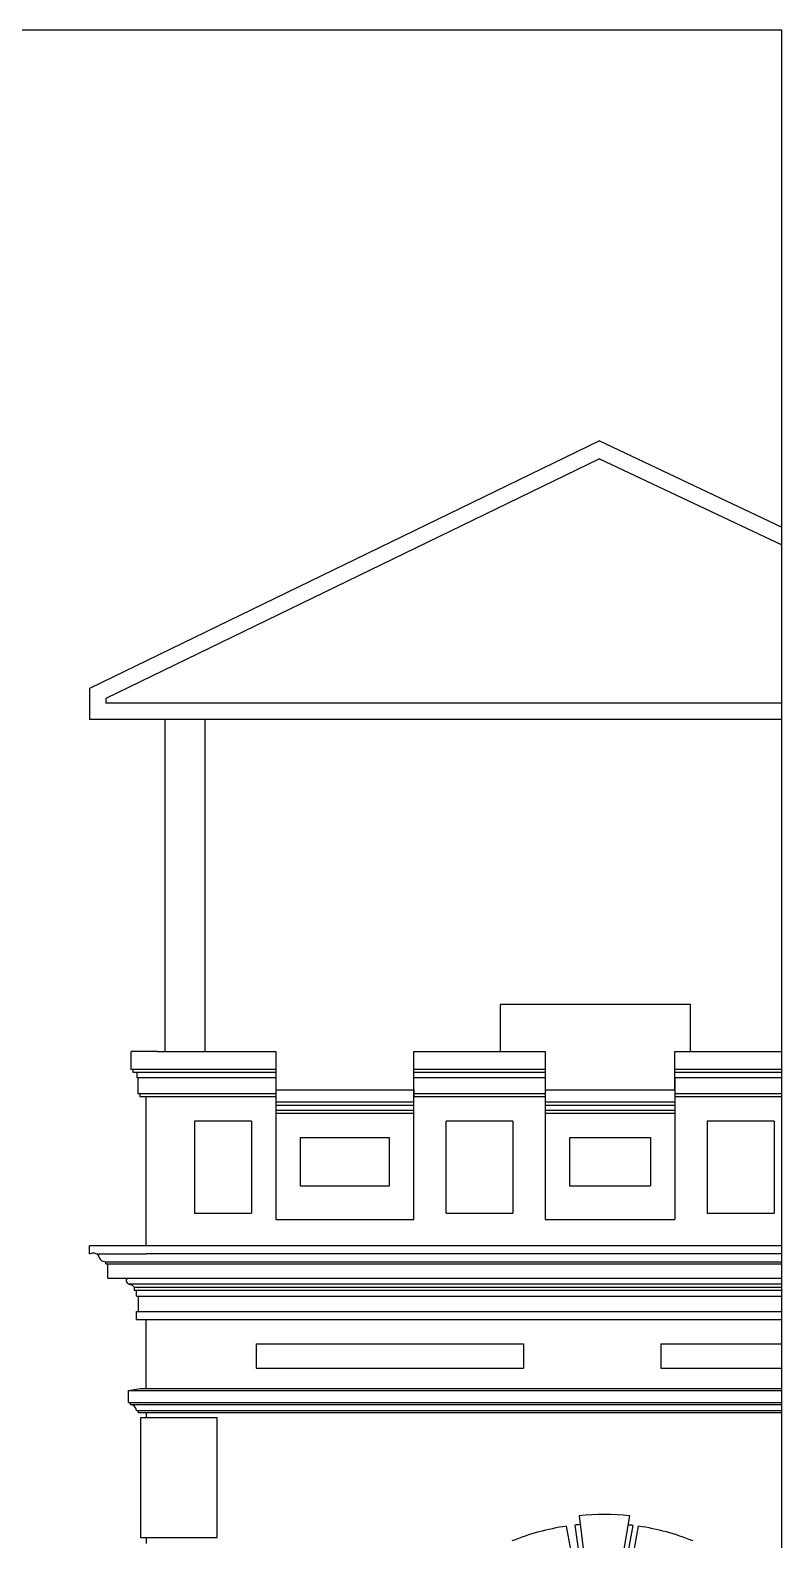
# Model space of a CAD drawing. Extents: x -43 to 90, y 6 to 81.
# Drawn here: x -12.36 to -8.64, y 73.7 to 81.16 of the extents above; entities that cross this region are included whole.
import ezdxf

# ---------------------------------------------------------------- set-up
doc = ezdxf.new("R2010")
doc.units = 0
doc.header["$LTSCALE"] = 0.1
doc.header["$MEASUREMENT"] = 0
doc.layers.add('imagem', color=7, linetype='CONTINUOUS')
doc.layers.add('visto', color=9, linetype='CONTINUOUS')

msp = doc.modelspace()

# ---------------------------------------------------------------- linework, layer by layer
at = {"layer": 'imagem', "linetype": 'ByBlock'}
msp.add_lwpolyline([(-30.5272, 81.1636), (-30.5272, 59.1814), (-8.6408, 59.1814), (-8.6408, 81.1636)], close=True, dxfattribs=at)
at = {"layer": 'visto'}
for p, q in [((-9.5412, 79.1342), (-12.0616, 77.9112)), ((-9.5412, 79.1342), (-8.6408, 78.7089)), ((-9.5411, 79.0453), (-11.9816, 77.8611)), ((-9.5411, 79.0453), (-8.6408, 78.6203)), ((-12.0616, 77.9112), (-12.0616, 77.758)), ((-11.9816, 77.8611), (-11.9816, 77.838)), ((-8.6408, 77.838), (-11.9816, 77.838)), ((-8.6408, 77.758), (-12.0616, 77.758)), ((-11.6902, 77.758), (-11.6902, 76.118)), ((-11.4903, 76.118), (-11.4903, 77.758)), ((-9.0923, 76.3494), (-10.033, 76.3494)), ((-10.033, 76.3494), (-10.033, 76.118)), ((-9.0923, 76.118), (-9.0923, 76.3494)), ((-11.8561, 76.028), (-11.8561, 76.118)), ((-11.7283, 76.118), (-11.8561, 76.118)), ((-11.7283, 76.118), (-11.1406, 76.118)), ((-11.1406, 76.118), (-11.1406, 75.288)), ((-10.4602, 75.288), (-10.4602, 76.118)), ((-10.4602, 76.118), (-9.8098, 76.118)), ((-9.8098, 76.118), (-9.8098, 75.288)), ((-9.1694, 75.928), (-9.1694, 76.118)), ((-9.1694, 76.118), (-8.6408, 76.118)), ((-11.1406, 76.028), (-11.8561, 76.028)), ((-11.8461, 76.013), (-11.8461, 76.028)), ((-11.1406, 76.013), (-11.8461, 76.013)), ((-11.8261, 75.988), (-11.8261, 76.013)), ((-9.8098, 76.028), (-10.4602, 76.028)), ((-9.8098, 76.013), (-10.4602, 76.013)), ((-8.6408, 76.028), (-9.1694, 76.028)), ((-8.6408, 76.013), (-9.1694, 76.013)), ((-11.1406, 75.988), (-11.8261, 75.988)), ((-11.8211, 75.908), (-11.8211, 75.988)), ((-9.8098, 75.988), (-10.4602, 75.988)), ((-8.6408, 75.988), (-9.1694, 75.988)), ((-9.1694, 75.988), (-9.1694, 75.288)), ((-11.1406, 75.908), (-11.8211, 75.908)), ((-11.8111, 75.893), (-11.8111, 75.908)), ((-11.1406, 75.893), (-11.8111, 75.893)), ((-11.1406, 75.928), (-10.4602, 75.928)), ((-11.1406, 75.928), (-11.1406, 75.893)), ((-11.1406, 75.868), (-10.4602, 75.868)), ((-10.4602, 75.928), (-10.4602, 75.893)), ((-9.8098, 75.908), (-10.4602, 75.908)), ((-9.8098, 75.893), (-10.4602, 75.893)), ((-9.8098, 75.928), (-9.1694, 75.928)), ((-9.8098, 75.868), (-9.1694, 75.868)), ((-8.6408, 75.908), (-9.1694, 75.908)), ((-8.6408, 75.893), (-9.1694, 75.893)), ((-11.1406, 75.853), (-10.4602, 75.853)), ((-11.1406, 75.828), (-10.4602, 75.828)), ((-11.1406, 75.813), (-10.4602, 75.813)), ((-9.8098, 75.853), (-9.1694, 75.853)), ((-9.8098, 75.828), (-9.1694, 75.828)), ((-9.8098, 75.813), (-9.1694, 75.813)), ((-11.2619, 75.773), (-11.5441, 75.773)), ((-11.5441, 75.773), (-11.5441, 75.3179)), ((-11.2619, 75.773), (-11.2619, 75.3179)), ((-10.3002, 75.3179), (-10.3002, 75.773)), ((-9.9698, 75.773), (-10.3002, 75.773)), ((-9.9698, 75.773), (-9.9698, 75.3179)), ((-8.679, 75.773), (-9.0094, 75.773)), ((-9.0094, 75.773), (-9.0094, 75.3179)), ((-8.679, 75.773), (-8.679, 75.3179)), ((-11.0206, 75.693), (-11.0206, 75.453)), ((-11.0206, 75.693), (-10.5802, 75.693)), ((-10.5802, 75.453), (-10.5802, 75.693)), ((-9.6898, 75.693), (-9.6898, 75.453)), ((-9.6898, 75.693), (-9.2894, 75.693)), ((-9.2894, 75.693), (-9.2894, 75.453)), ((-11.0206, 75.453), (-10.5802, 75.453)), ((-9.6898, 75.453), (-9.2894, 75.453)), ((-11.5441, 75.3179), (-11.2619, 75.3179)), ((-11.1406, 75.288), (-10.4602, 75.288)), ((-10.3002, 75.3179), (-9.9698, 75.3179)), ((-9.8098, 75.288), (-9.1694, 75.288)), ((-9.0094, 75.3179), (-8.679, 75.3179)), ((-12.0616, 75.1594), (-8.6408, 75.1594)), ((-12.0284, 75.118), (-11.7816, 75.118)), ((-11.7816, 75.1194), (-8.6408, 75.1194)), ((-11.9816, 75.078), (-8.6408, 75.078)), ((-11.9816, 75.068), (-8.6408, 75.068)), ((-11.9716, 74.998), (-11.9416, 74.998)), ((-11.9716, 74.998), (-8.6408, 74.998)), ((-11.8699, 74.9696), (-8.6408, 74.9696)), ((-11.8429, 74.9534), (-8.6408, 74.9534)), ((-11.8408, 74.938), (-8.6408, 74.938)), ((-11.8308, 74.908), (-8.6408, 74.908)), ((-11.8308, 74.833), (-8.6408, 74.833)), ((-11.8308, 74.793), (-8.6408, 74.793)), ((-11.238, 74.673), (-9.918, 74.673)), ((-11.238, 74.673), (-11.238, 74.553)), ((-9.918, 74.673), (-9.918, 74.553)), ((-9.2381, 74.673), (-8.6408, 74.673)), ((-9.2381, 74.673), (-9.2381, 74.553)), ((-11.238, 74.553), (-9.918, 74.553)), ((-9.2381, 74.553), (-8.6408, 74.553)), ((-11.8702, 74.443), (-11.8102, 74.453)), ((-11.8702, 74.443), (-8.6408, 74.443)), ((-11.8102, 74.453), (-8.6408, 74.453)), ((-11.8702, 74.383), (-8.6408, 74.383)), ((-11.8602, 74.373), (-8.6408, 74.373)), ((-11.8284, 74.343), (-8.6408, 74.343)), ((-11.8202, 74.333), (-8.6408, 74.333)), ((-11.7816, 74.333), (-11.7816, 74.308)), ((-9.641, 73.4246), (-9.7048, 73.7722)), ((-9.6644, 73.7775), (-9.6137, 73.4287)), ((-9.6421, 73.824), (-9.5949, 73.4311)), ((-9.4582, 73.4342), (-9.3914, 73.824)), ((-9.4393, 73.4327), (-9.376, 73.7759)), ((-9.4116, 73.4297), (-9.3488, 73.7722)), ((-11.7816, 73.7165), (-11.7816, 73.6867))]:
    msp.add_line(p, q, dxfattribs=at)
for points in [[(-11.7816, 75.158), (-11.7816, 75.893)], [(-12.0616, 75.118), (-12.0616, 75.158)], [(-11.9816, 75.068), (-11.9816, 75.078)], [(-11.9716, 74.998), (-11.9716, 75.068)], [(-11.8308, 74.908), (-11.8308, 74.938)], [(-11.8208, 74.833), (-11.8208, 74.908)], [(-11.8308, 74.793), (-11.8308, 74.833)], [(-11.7816, 74.453), (-11.7816, 74.793)], [(-11.8702, 74.383), (-11.8702, 74.443)], [(-11.8602, 74.373), (-11.8602, 74.383)]]:
    msp.add_lwpolyline(points, dxfattribs=at)
msp.add_lwpolyline([(-11.8095, 73.7165), (-11.431, 73.7165), (-11.431, 74.308), (-11.8095, 74.308)], close=True, dxfattribs=at)
for centre, radius, start, end in [((-11.8612, 74.342), 0.031, 1.76873, 88.23127), ((-11.8293, 74.3339), 0.00912, 354.16293, 95.83707)]:
    msp.add_arc(centre, radius, start, end, dxfattribs=at)
for centre, major_axis, start_param, end_param in [((-9.5268, 72.8133), (1.0871, 0), 1.735261, 1.995101), ((-9.5268, 72.8133), (1.0871, 0), 1.672207, 1.697756), ((-9.5168, 72.8257), (1.1234, 0), 1.458959, 1.682545), ((-9.5268, 72.8133), (1.0871, 0), 1.431615, 1.453133), ((-9.5268, 72.8133), (-1.0871, 0), 4.288084, 4.547924)]:
    msp.add_ellipse(centre, major_axis=major_axis, ratio=0.894046, start_param=start_param, end_param=end_param, dxfattribs=at)
for points in [[(-12.0616, 75.118, 277.6335), (-12.0435, 75.123, 277.6335), (-12.0284, 75.118, 277.6335), (-12.0168, 75.105, 277.6335), (-12.0068, 75.0878, 277.6335), (-11.9816, 75.078, 277.6335)], [(-11.8752, 74.998, 277.6335), (-11.8805, 74.9897, 277.6335), (-11.8794, 74.98, 277.6335), (-11.8709, 74.9702, 277.6335), (-11.8531, 74.9638, 277.6335), (-11.8437, 74.9552, 277.6335), (-11.8408, 74.938, 277.6335)]]:
    msp.add_spline(points, degree=3, dxfattribs=at)

doc.saveas('drawing.dxf')
